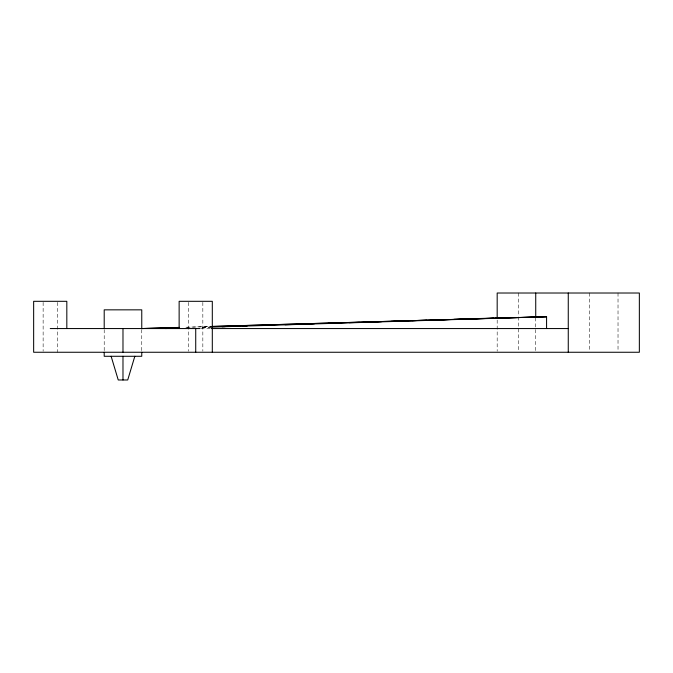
<?xml version="1.0" encoding="UTF-8"?>
<svg xmlns="http://www.w3.org/2000/svg" width="673" height="673" viewBox="0 0 673 673"><rect width="100%" height="100%" fill="white"/><g stroke="black" fill="none" stroke-linecap="round" stroke-linejoin="round"><path stroke-width="0.5" stroke-dasharray="3.37 2.52" d="M211.608 327.086L201.118 327.423L211.65 327.128M185.883 327.238L211.095 326.481M186.858 327.246L210.977 326.54M200.966 328.559L210.599 328.559M618.024 293.016L618.024 351.222M589.59 293.016L589.59 351.222M535.733 317.757L535.733 351.213M518.504 293.016L518.504 315.881M518.504 316.924L518.504 351.222M497.179 320.037L497.179 351.222M202.834 302.354L202.834 351.213M188.617 302.354L188.617 351.213M141.759 329.593L141.759 351.23M104.206 329.593L104.206 352.257M57.348 302.354L57.348 352.257M43.131 302.354L43.131 351.213"/><path stroke-width="1.01" d="M134.827 356.286L127.719 379.984L118.238 379.984L111.129 356.286M222.098 326.75L225.245 326.649M243.079 326.077L247.269 325.942M264.052 325.404L269.301 325.236M285.032 324.739L292.376 324.504M306.013 324.066L314.4 323.797M328.037 323.36L336.433 323.09M349.018 322.687L359.508 322.35M369.999 322.014L381.541 321.652M390.979 321.349L404.616 320.912M411.96 320.676L426.64 320.205M432.932 320.003L448.672 319.498M453.913 319.33L471.748 318.758M474.894 318.666L493.772 318.06M495.875 317.993L497.97 317.925M165.449 328.559L179.102 328.138M211.65 327.128L546.577 316.714L546.577 328.559M104.206 328.559L104.206 309.841L141.759 309.841L141.759 328.559L179.582 327.423M212.146 326.447L546.577 316.714L212.02 326.506M141.759 328.559L179.514 327.457M50.239 328.559L200.016 328.559M211.465 328.559L568.264 328.559M568.264 293.016L568.264 352.257M535.733 293.016L535.733 316.714M497.179 317.959L497.179 293.016L639.35 293.016L639.35 352.257L33.65 352.257L33.65 301.311L66.82 301.311L66.82 328.559M212.306 352.257L212.306 301.311L179.136 301.311L179.136 328.559M195.725 328.559L195.725 352.257M141.759 352.257L141.759 356.286L104.206 356.286L104.206 352.257M122.982 328.559L122.982 352.257M122.982 356.286L122.982 379.984"/></g></svg>
